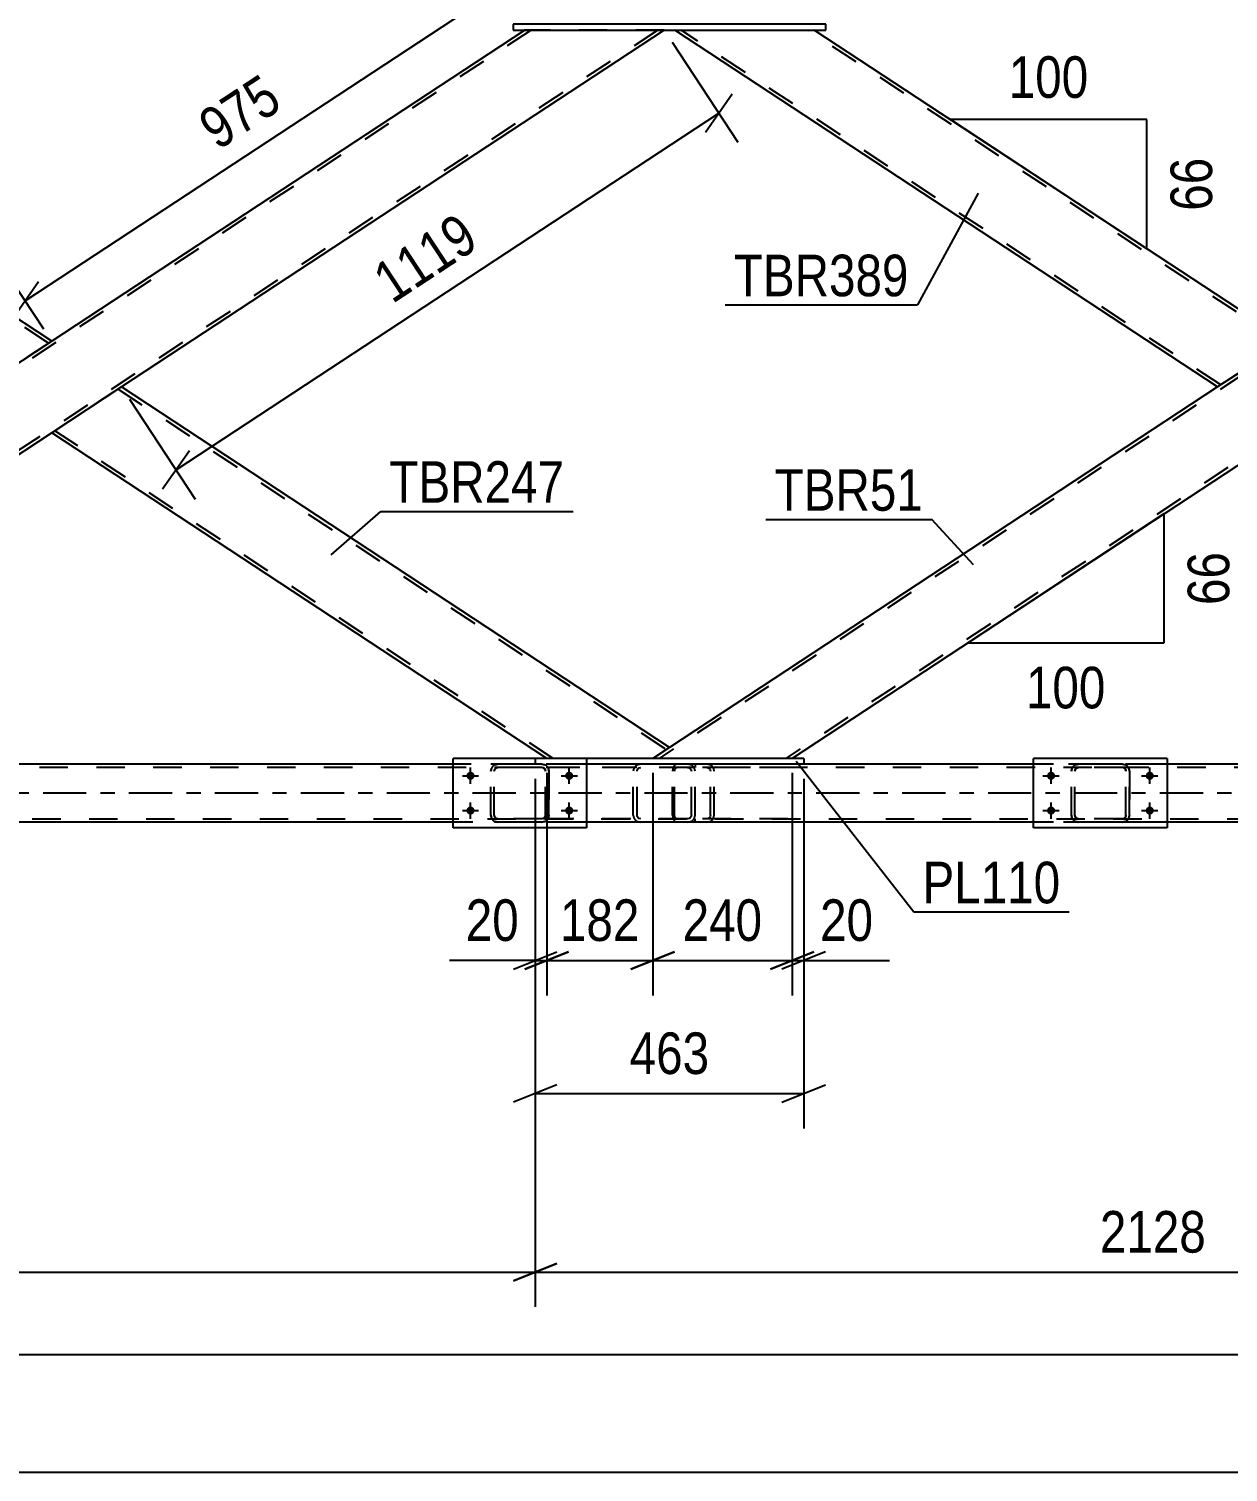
# Model space of a CAD drawing. Header units: millimetres. Extents: x -853 to 336, y -866 to -25.
# Drawn here: x -561.4 to -478.7, y -183.7 to -84.2 of the extents above; entities that cross this region are included whole.
import ezdxf

# ---------------------------------------------------------------- set-up
doc = ezdxf.new("R2010")
doc.units = ezdxf.units.MM
doc.linetypes.add('DXK_LINE_DOT2', pattern=[3.9198, 1.9599, -1.9599])
doc.linetypes.add('DXK_LINE_DOT3', pattern=[5.9187, 2.979, -0.9799, 0.9799, -0.9799])
doc.styles.add('Arial Narrow', font='ARIALN.TTF', dxfattribs={"height": 0.2})

# ---------------------------------------------------------------- blocks, each defined once
blk = doc.blocks.new('Bolt-570393679-3098 - 2533')
at = {"linetype": 'Continuous'}
for points in [[(-490.936, -135.404, -1), (-490.936, -135.964, -1)], [(-484.136, -135.404, -1), (-484.136, -135.964, -1)], [(-490.936, -137.804, -1), (-490.936, -138.364, -1)], [(-484.136, -137.804, -1), (-484.136, -138.364, -1)]]:
    blk.add_hatch(color=1, dxfattribs=at).paths.add_polyline_path(points)
at = {"color": 1, "linetype": 'Continuous'}
for p, q in [((-490.936, -136.244), (-490.936, -135.124)), ((-484.136, -136.244), (-484.136, -135.124)), ((-491.496, -135.684), (-490.376, -135.684)), ((-484.696, -135.684), (-483.576, -135.684)), ((-491.496, -138.084), (-490.376, -138.084)), ((-490.936, -138.644), (-490.936, -137.524)), ((-484.696, -138.084), (-483.576, -138.084)), ((-484.136, -138.644), (-484.136, -137.524))]:
    blk.add_line(p, q, dxfattribs=at)
blk = doc.blocks.new('Part-570393679-2567 - 2533')
at = {"color": 7, "linetype": 'DXK_LINE_DOT2'}
for p, q in [((-441.631, -84.285), (-517.947, -134.484)), ((-432.897, -84.285), (-509.212, -134.484)), ((-474.662, -105.725), (-479.466, -108.885)), ((-517.229, -133.725), (-518.383, -134.484)), ((-508.776, -134.484), (-518.383, -134.484))]:
    blk.add_line(p, q, dxfattribs=at)
at = {"color": 2, "linetype": 'Continuous'}
for p, q in [((-479.466, -108.885), (-517.229, -133.725)), ((-474.662, -112.045), (-508.776, -134.484))]:
    blk.add_line(p, q, dxfattribs=at)
blk = doc.blocks.new('Part-570393679-2572 - 2533')
at = {"color": 7, "linetype": 'DXK_LINE_DOT2'}
for p, q in [((-526.765, -84.285), (-603.081, -134.484)), ((-518.031, -84.285), (-594.347, -134.484)), ((-517.594, -84.285), (-527.202, -84.285)), ((-559.796, -105.725), (-564.6, -108.885)), ((-554.992, -108.885), (-559.796, -112.045))]:
    blk.add_line(p, q, dxfattribs=at)
at = {"color": 2, "linetype": 'Continuous'}
for p, q in [((-527.202, -84.285), (-559.796, -105.725)), ((-517.594, -84.285), (-554.992, -108.885)), ((-559.796, -112.045), (-593.91, -134.484))]:
    blk.add_line(p, q, dxfattribs=at)
blk = doc.blocks.new('Part-570393679-2592 - 2533')
at = {"color": 2, "linetype": 'Continuous'}
for p, q in [((-554.992, -108.885), (-559.796, -112.045)), ((-517.229, -133.725), (-554.992, -108.885)), ((-525.683, -134.484), (-559.796, -112.045)), ((-517.262, -133.746), (-518.383, -134.484)), ((-517.229, -133.725), (-517.262, -133.746))]:
    blk.add_line(p, q, dxfattribs=at)
at = {"color": 7, "linetype": 'DXK_LINE_DOT2'}
for p, q in [((-555.211, -109.028), (-517.447, -133.868)), ((-559.578, -111.901), (-559.561, -111.89)), ((-525.246, -134.484), (-559.578, -111.901)), ((-517.447, -133.868), (-517.666, -134.012)), ((-517.229, -133.725), (-517.229, -133.725)), ((-518.383, -134.484), (-525.683, -134.484))]:
    blk.add_line(p, q, dxfattribs=at)
blk = doc.blocks.new('Part-570393679-2876 - 2533')
at = {"color": 2, "linetype": 'Continuous'}
for p, q in [((-479.466, -108.885), (-516.864, -84.285)), ((-474.662, -105.725), (-507.256, -84.285)), ((-474.932, -105.902), (-479.466, -108.885)), ((-474.695, -105.747), (-474.932, -105.902)), ((-474.662, -105.725), (-474.695, -105.747))]:
    blk.add_line(p, q, dxfattribs=at)
at = {"color": 7, "linetype": 'DXK_LINE_DOT2'}
for p, q in [((-516.864, -84.285), (-507.256, -84.285)), ((-479.248, -108.741), (-516.427, -84.285)), ((-474.88, -105.868), (-507.693, -84.285)), ((-474.932, -105.902), (-474.79, -105.809))]:
    blk.add_line(p, q, dxfattribs=at)
blk = doc.blocks.new('Part-570393679-2786 - 2533')
at = {"color": 7, "linetype": 'DXK_LINE_DOT2'}
for p, q in [((-154.936, -135.124), (-808.076, -135.124)), ((-185.946, -134.884), (-780.17, -134.884)), ((-507.976, -134.884), (-532.136, -134.884)), ((-482.936, -134.884), (-492.136, -134.884)), ((-808.076, -138.644), (-154.936, -138.644)), ((-154.936, -138.884), (-772.136, -138.884)), ((-522.936, -138.884), (-532.136, -138.884)), ((-482.936, -138.884), (-492.136, -138.884))]:
    blk.add_line(p, q, dxfattribs=at)
at = {"color": 2, "linetype": 'Continuous'}
for p, q in [((-532.136, -134.884), (-562.936, -134.884)), ((-492.136, -134.884), (-507.976, -134.884)), ((-452.136, -134.884), (-482.936, -134.884)), ((-532.136, -138.884), (-562.936, -138.884)), ((-492.136, -138.884), (-522.936, -138.884)), ((-452.136, -138.884), (-482.936, -138.884))]:
    blk.add_line(p, q, dxfattribs=at)
at = {"color": 7, "linetype": 'DXK_LINE_DOT3'}
blk.add_line((-154.936, -136.884), (-808.076, -136.884), dxfattribs=at)
blk = doc.blocks.new('Bolt-570393679-2795 - 2533')
at = {"linetype": 'Continuous'}
for points in [[(-530.936, -135.404, -1), (-530.936, -135.964, -1)], [(-524.136, -135.404, -1), (-524.136, -135.964, -1)], [(-530.936, -137.804, -1), (-530.936, -138.364, -1)], [(-524.136, -137.804, -1), (-524.136, -138.364, -1)]]:
    blk.add_hatch(color=1, dxfattribs=at).paths.add_polyline_path(points)
at = {"color": 1, "linetype": 'Continuous'}
for p, q in [((-530.936, -136.244), (-530.936, -135.124)), ((-524.136, -136.244), (-524.136, -135.124)), ((-531.496, -135.684), (-530.376, -135.684)), ((-524.696, -135.684), (-523.576, -135.684)), ((-531.496, -138.084), (-530.376, -138.084)), ((-530.936, -138.644), (-530.936, -137.524)), ((-524.696, -138.084), (-523.576, -138.084)), ((-524.136, -138.644), (-524.136, -137.524))]:
    blk.add_line(p, q, dxfattribs=at)
blk = doc.blocks.new('Part-570393679-2807 - 2533')
at = {"color": 7, "linetype": 'DXK_LINE_DOT2'}
for p, q in [((-526.483, -134.484), (-526.483, -134.884)), ((-522.936, -134.484), (-526.483, -134.484)), ((-522.936, -134.884), (-526.483, -134.884))]:
    blk.add_line(p, q, dxfattribs=at)
at = {"color": 2, "linetype": 'Continuous'}
for p, q in [((-507.976, -134.484), (-522.936, -134.484)), ((-507.976, -134.884), (-522.936, -134.884)), ((-507.976, -134.484), (-507.976, -134.884))]:
    blk.add_line(p, q, dxfattribs=at)
blk = doc.blocks.new('Part-570393679-2871 - 2533')
at = {"color": 2, "linetype": 'Continuous'}
for p, q in [((-564.6, -108.885), (-601.998, -84.285)), ((-559.796, -105.725), (-592.391, -84.285)), ((-560.066, -105.902), (-564.6, -108.885)), ((-559.829, -105.747), (-560.066, -105.902)), ((-559.796, -105.725), (-559.829, -105.747))]:
    blk.add_line(p, q, dxfattribs=at)
at = {"color": 7, "linetype": 'DXK_LINE_DOT2'}
for p, q in [((-601.998, -84.285), (-592.391, -84.285)), ((-564.382, -108.741), (-601.562, -84.285)), ((-560.015, -105.868), (-592.827, -84.285)), ((-560.066, -105.902), (-559.924, -105.809))]:
    blk.add_line(p, q, dxfattribs=at)
blk = doc.blocks.new('Part-570393679-2898 - 2533')
at = {"color": 7, "linetype": 'DXK_LINE_DOT2'}
for p, q in [((-515.975, -134.884), (-525.717, -134.884)), ((-515.975, -135.124), (-525.717, -135.124)), ((-519.685, -135.194), (-519.721, -135.364)), ((-519.682, -135.18), (-519.685, -135.194)), ((-519.465, -135.364), (-519.446, -135.272)), ((-519.446, -135.272), (-519.39, -135.194)), ((-519.21, -134.884), (-519.405, -134.92)), ((-519.39, -135.194), (-519.307, -135.142)), ((-519.307, -135.142), (-519.21, -135.124)), ((-515.779, -134.92), (-515.975, -134.884)), ((-515.975, -135.124), (-515.877, -135.142)), ((-515.877, -135.142), (-515.794, -135.194)), ((-515.794, -135.194), (-515.739, -135.272)), ((-515.739, -135.272), (-515.719, -135.364)), ((-515.5, -135.194), (-515.503, -135.18)), ((-515.464, -135.364), (-515.5, -135.194)), ((-519.721, -138.404), (-519.721, -135.364)), ((-519.465, -138.404), (-519.465, -135.364)), ((-515.719, -138.404), (-515.719, -135.364)), ((-515.464, -138.404), (-515.464, -135.364)), ((-515.975, -138.644), (-525.717, -138.644)), ((-515.975, -138.884), (-525.717, -138.884)), ((-519.721, -138.404), (-519.701, -138.496)), ((-519.701, -138.496), (-519.682, -138.588)), ((-519.446, -138.496), (-519.465, -138.404)), ((-519.39, -138.574), (-519.446, -138.496)), ((-519.405, -138.847), (-519.21, -138.884)), ((-519.307, -138.626), (-519.39, -138.574)), ((-519.21, -138.644), (-519.307, -138.626)), ((-515.877, -138.626), (-515.975, -138.644)), ((-515.975, -138.884), (-515.779, -138.847)), ((-515.794, -138.574), (-515.877, -138.626)), ((-515.739, -138.496), (-515.794, -138.574)), ((-515.719, -138.404), (-515.739, -138.496)), ((-515.503, -138.588), (-515.483, -138.496)), ((-515.483, -138.496), (-515.464, -138.404))]:
    blk.add_line(p, q, dxfattribs=at)
for centre, start, end in [((-519.229, -135.385), 110.75832, 155.68004), ((-515.955, -135.385), 24.31996, 69.24168), ((-519.229, -138.383), 204.31996, 249.24168), ((-515.955, -138.383), 290.75832, 335.68004)]:
    blk.add_arc(centre, 0.496, start, end, dxfattribs=at)
blk = doc.blocks.new('Part-570393679-3119 - 2533')
at = {"color": 2, "linetype": 'Continuous'}
for p, q in [((-482.936, -134.484), (-492.136, -134.484)), ((-492.136, -139.284), (-492.136, -134.484)), ((-482.936, -134.484), (-482.936, -139.284)), ((-482.936, -139.284), (-492.136, -139.284))]:
    blk.add_line(p, q, dxfattribs=at)
blk = doc.blocks.new('Part-570393679-2986 - 2533')
at = {"color": 2, "linetype": 'Continuous'}
for p, q in [((-528.002, -83.885), (-528.002, -84.285)), ((-506.456, -83.885), (-528.002, -83.885)), ((-528.002, -84.285), (-506.456, -84.285)), ((-506.456, -84.285), (-506.456, -83.885))]:
    blk.add_line(p, q, dxfattribs=at)
blk = doc.blocks.new('Part-570393679-3075 - 2533')
at = {"color": 2, "linetype": 'Continuous'}
for p, q in [((-522.936, -134.484), (-532.136, -134.484)), ((-532.136, -139.284), (-532.136, -134.484)), ((-522.936, -134.484), (-522.936, -139.284)), ((-522.936, -139.284), (-532.136, -139.284))]:
    blk.add_line(p, q, dxfattribs=at)
blk = doc.blocks.new('Part-570393679-3035 - 2533')
at = {"color": 7, "linetype": 'DXK_LINE_DOT2'}
for p, q in [((-516.99, -135.18), (-517.011, -135.364)), ((-516.932, -135.024), (-516.99, -135.18)), ((-516.844, -134.92), (-516.932, -135.024)), ((-516.875, -135.364), (-516.865, -135.272)), ((-516.865, -135.272), (-516.836, -135.194)), ((-516.74, -134.884), (-516.844, -134.92)), ((-516.836, -135.194), (-516.792, -135.142)), ((-516.792, -135.142), (-516.74, -135.124)), ((-509.076, -134.884), (-516.74, -134.884)), ((-509.076, -135.124), (-516.74, -135.124)), ((-515.464, -134.884), (-515.464, -135.124)), ((-514.456, -134.92), (-514.649, -134.884)), ((-514.649, -135.124), (-514.553, -135.142)), ((-514.553, -135.142), (-514.471, -135.194)), ((-514.471, -135.194), (-514.417, -135.272)), ((-514.417, -135.272), (-514.397, -135.364)), ((-514.181, -135.194), (-514.184, -135.18)), ((-514.146, -135.364), (-514.181, -135.194)), ((-517.011, -138.404), (-517.011, -135.364)), ((-516.875, -138.404), (-516.875, -135.364)), ((-514.397, -138.404), (-514.397, -135.364)), ((-514.146, -138.404), (-514.146, -135.364)), ((-517.011, -138.404), (-516.99, -138.588)), ((-516.99, -138.588), (-516.932, -138.743)), ((-516.932, -138.743), (-516.844, -138.847)), ((-516.865, -138.496), (-516.875, -138.404)), ((-516.836, -138.574), (-516.865, -138.496)), ((-516.844, -138.847), (-516.74, -138.884)), ((-516.792, -138.626), (-516.836, -138.574)), ((-516.74, -138.644), (-516.792, -138.626)), ((-509.076, -138.644), (-516.74, -138.644)), ((-509.076, -138.884), (-516.74, -138.884)), ((-515.464, -138.884), (-515.464, -138.644)), ((-514.553, -138.626), (-514.649, -138.644)), ((-514.649, -138.884), (-514.456, -138.847)), ((-514.471, -138.574), (-514.553, -138.626)), ((-514.417, -138.496), (-514.471, -138.574)), ((-514.397, -138.404), (-514.417, -138.496)), ((-514.184, -138.588), (-514.165, -138.496)), ((-514.165, -138.496), (-514.146, -138.404))]:
    blk.add_line(p, q, dxfattribs=at)
for centre, start, end in [((-514.634, -135.379), 23.84941, 68.8059), ((-514.634, -138.389), 291.1941, 336.15059)]:
    blk.add_arc(centre, 0.492, start, end, dxfattribs=at)
blk = doc.blocks.new('Part-570393679-3074 - 2533')
at = {"color": 7, "linetype": 'DXK_LINE_DOT2'}
for p, q in [((-529.536, -135.364), (-529.5, -135.18)), ((-529.5, -135.18), (-529.536, -135.364)), ((-529.296, -135.364), (-529.278, -135.272)), ((-529.278, -135.272), (-529.296, -135.364)), ((-529.278, -135.272), (-529.226, -135.194)), ((-529.226, -135.194), (-529.278, -135.272)), ((-529.24, -134.92), (-529.056, -134.884)), ((-529.056, -134.884), (-529.24, -134.92)), ((-529.226, -135.194), (-529.148, -135.142)), ((-529.148, -135.142), (-529.226, -135.194)), ((-529.148, -135.142), (-529.056, -135.124)), ((-526.016, -134.884), (-529.056, -134.884)), ((-526.016, -135.124), (-529.056, -135.124)), ((-526.016, -134.884), (-525.833, -134.92)), ((-525.833, -134.92), (-526.016, -134.884)), ((-525.924, -135.142), (-526.016, -135.124)), ((-525.924, -135.142), (-525.847, -135.194)), ((-525.847, -135.194), (-525.924, -135.142)), ((-525.847, -135.194), (-525.795, -135.272)), ((-525.795, -135.272), (-525.847, -135.194)), ((-525.795, -135.272), (-525.776, -135.364)), ((-525.776, -135.364), (-525.795, -135.272)), ((-525.573, -135.18), (-525.536, -135.364)), ((-525.536, -135.364), (-525.573, -135.18)), ((-529.536, -138.404), (-529.536, -135.364)), ((-529.536, -135.364), (-529.536, -135.364)), ((-529.536, -138.404), (-529.536, -135.364)), ((-529.296, -138.404), (-529.296, -135.364)), ((-529.296, -135.364), (-529.296, -135.364)), ((-529.296, -138.404), (-529.296, -135.364)), ((-525.776, -138.404), (-525.776, -135.364)), ((-525.776, -135.364), (-525.776, -135.364)), ((-525.776, -138.404), (-525.776, -135.364)), ((-525.536, -138.404), (-525.536, -135.364)), ((-525.536, -135.364), (-525.536, -135.364)), ((-525.536, -135.364), (-525.536, -138.404)), ((-529.536, -138.404), (-529.536, -138.404)), ((-529.5, -138.588), (-529.536, -138.404)), ((-529.536, -138.404), (-529.5, -138.588)), ((-529.296, -138.404), (-529.296, -138.404)), ((-529.278, -138.496), (-529.296, -138.404)), ((-529.296, -138.404), (-529.278, -138.496)), ((-529.226, -138.574), (-529.278, -138.496)), ((-529.278, -138.496), (-529.226, -138.574)), ((-529.056, -138.884), (-529.24, -138.847)), ((-529.24, -138.847), (-529.056, -138.884)), ((-529.148, -138.626), (-529.226, -138.574)), ((-529.226, -138.574), (-529.148, -138.626)), ((-529.056, -138.644), (-529.148, -138.626)), ((-526.016, -138.644), (-529.056, -138.644)), ((-526.016, -138.884), (-529.056, -138.884)), ((-525.924, -138.626), (-526.016, -138.644)), ((-525.833, -138.847), (-526.016, -138.884)), ((-526.016, -138.884), (-525.833, -138.847)), ((-525.847, -138.574), (-525.924, -138.626)), ((-525.924, -138.626), (-525.847, -138.574)), ((-525.795, -138.496), (-525.847, -138.574)), ((-525.847, -138.574), (-525.795, -138.496)), ((-525.776, -138.404), (-525.795, -138.496)), ((-525.795, -138.496), (-525.776, -138.404)), ((-525.776, -138.404), (-525.776, -138.404)), ((-525.536, -138.404), (-525.573, -138.588)), ((-525.573, -138.588), (-525.536, -138.404)), ((-525.536, -138.404), (-525.536, -138.404))]:
    blk.add_line(p, q, dxfattribs=at)
at = {"color": 7, "linetype": 'DXK_LINE_DOT3'}
blk.add_line((-527.536, -136.884), (-527.536, -136.884), dxfattribs=at)
at = {"color": 7, "linetype": 'DXK_LINE_DOT2'}
for centre, start, end in [((-529.056, -135.364), 112.5, 157.5), ((-529.056, -135.364), 112.5, 157.5), ((-526.016, -135.364), 22.5, 67.5), ((-526.016, -135.364), 22.5, 67.5), ((-529.056, -138.404), 202.5, 247.5), ((-529.056, -138.404), 202.5, 247.5), ((-526.016, -138.404), 292.5, 337.5), ((-526.016, -138.404), 292.5, 337.5)]:
    blk.add_arc(centre, 0.48, start, end, dxfattribs=at)
blk = doc.blocks.new('Part-570393679-3092 - 2533')
at = {"color": 7, "linetype": 'DXK_LINE_DOT2'}
for p, q in [((-489.536, -135.364), (-489.5, -135.18)), ((-489.5, -135.18), (-489.536, -135.364)), ((-489.296, -135.364), (-489.278, -135.272)), ((-489.278, -135.272), (-489.296, -135.364)), ((-489.278, -135.272), (-489.226, -135.194)), ((-489.226, -135.194), (-489.278, -135.272)), ((-489.24, -134.92), (-489.056, -134.884)), ((-489.056, -134.884), (-489.24, -134.92)), ((-489.226, -135.194), (-489.148, -135.142)), ((-489.148, -135.142), (-489.226, -135.194)), ((-489.148, -135.142), (-489.056, -135.124)), ((-486.016, -134.884), (-489.056, -134.884)), ((-486.016, -135.124), (-489.056, -135.124)), ((-486.016, -134.884), (-485.833, -134.92)), ((-485.833, -134.92), (-486.016, -134.884)), ((-485.924, -135.142), (-486.016, -135.124)), ((-485.924, -135.142), (-485.847, -135.194)), ((-485.847, -135.194), (-485.924, -135.142)), ((-485.847, -135.194), (-485.795, -135.272)), ((-485.795, -135.272), (-485.847, -135.194)), ((-485.795, -135.272), (-485.776, -135.364)), ((-485.776, -135.364), (-485.795, -135.272)), ((-485.573, -135.18), (-485.536, -135.364)), ((-485.536, -135.364), (-485.573, -135.18)), ((-489.536, -138.404), (-489.536, -135.364)), ((-489.536, -135.364), (-489.536, -135.364)), ((-489.536, -138.404), (-489.536, -135.364)), ((-489.296, -138.404), (-489.296, -135.364)), ((-489.296, -135.364), (-489.296, -135.364)), ((-489.296, -138.404), (-489.296, -135.364)), ((-485.776, -138.404), (-485.776, -135.364)), ((-485.776, -135.364), (-485.776, -135.364)), ((-485.776, -138.404), (-485.776, -135.364)), ((-485.536, -138.404), (-485.536, -135.364)), ((-485.536, -135.364), (-485.536, -135.364)), ((-485.536, -135.364), (-485.536, -138.404)), ((-489.536, -138.404), (-489.536, -138.404)), ((-489.5, -138.588), (-489.536, -138.404)), ((-489.536, -138.404), (-489.5, -138.588)), ((-489.296, -138.404), (-489.296, -138.404)), ((-489.278, -138.496), (-489.296, -138.404)), ((-489.296, -138.404), (-489.278, -138.496)), ((-489.226, -138.574), (-489.278, -138.496)), ((-489.278, -138.496), (-489.226, -138.574)), ((-489.056, -138.884), (-489.24, -138.847)), ((-489.24, -138.847), (-489.056, -138.884)), ((-489.148, -138.626), (-489.226, -138.574)), ((-489.226, -138.574), (-489.148, -138.626)), ((-489.056, -138.644), (-489.148, -138.626)), ((-486.016, -138.644), (-489.056, -138.644)), ((-486.016, -138.884), (-489.056, -138.884)), ((-485.924, -138.626), (-486.016, -138.644)), ((-485.833, -138.847), (-486.016, -138.884)), ((-486.016, -138.884), (-485.833, -138.847)), ((-485.847, -138.574), (-485.924, -138.626)), ((-485.924, -138.626), (-485.847, -138.574)), ((-485.795, -138.496), (-485.847, -138.574)), ((-485.847, -138.574), (-485.795, -138.496)), ((-485.776, -138.404), (-485.795, -138.496)), ((-485.795, -138.496), (-485.776, -138.404)), ((-485.776, -138.404), (-485.776, -138.404)), ((-485.536, -138.404), (-485.573, -138.588)), ((-485.573, -138.588), (-485.536, -138.404)), ((-485.536, -138.404), (-485.536, -138.404))]:
    blk.add_line(p, q, dxfattribs=at)
at = {"color": 7, "linetype": 'DXK_LINE_DOT3'}
blk.add_line((-487.536, -136.884), (-487.536, -136.884), dxfattribs=at)
at = {"color": 7, "linetype": 'DXK_LINE_DOT2'}
for centre, start, end in [((-489.056, -135.364), 112.5, 157.5), ((-489.056, -135.364), 112.5, 157.5), ((-486.016, -135.364), 22.5, 67.5), ((-486.016, -135.364), 22.5, 67.5), ((-489.056, -138.404), 202.5, 247.5), ((-489.056, -138.404), 202.5, 247.5), ((-486.016, -138.404), 292.5, 337.5), ((-486.016, -138.404), 292.5, 337.5)]:
    blk.add_arc(centre, 0.48, start, end, dxfattribs=at)
blk = doc.blocks.new('StraightDimension-570393679-3613 - 2533')
at = {"color": 7, "linetype": 'Continuous'}
for p, q in [((-525.683, -135.484), (-525.683, -150.819)), ((-518.383, -135.484), (-518.383, -150.819)), ((-527.183, -149.019), (-524.183, -147.819)), ((-516.883, -147.819), (-519.883, -149.019)), ((-525.683, -148.419), (-518.383, -148.419))]:
    blk.add_line(p, q, dxfattribs=at)
at = {"color": 0}
blk.add_wipeout([(-518.691, -147.669), (-518.691, -143.469), (-525.375, -143.469), (-525.375, -147.669)], dxfattribs=at)
at = {"color": 3, "style": 'Arial Narrow'}
blk.add_text('182', height=2.8633, dxfattribs=at).set_placement((-524.775, -147.069))
blk = doc.blocks.new('StraightDimension-570393679-3597 - 2533')
at = {"color": 7, "linetype": 'Continuous'}
for p, q in [((-508.776, -135.484), (-508.776, -150.819)), ((-507.976, -135.884), (-507.976, -150.819)), ((-510.276, -149.019), (-507.276, -147.819)), ((-506.476, -147.819), (-509.476, -149.019)), ((-508.776, -148.419), (-507.976, -148.419)), ((-507.976, -148.419), (-502.069, -148.419)), ((-507.976, -148.419), (-502.069, -148.419))]:
    blk.add_line(p, q, dxfattribs=at)
at = {"color": 0}
blk.add_wipeout([(-502.594, -147.669), (-502.594, -143.469), (-507.451, -143.469), (-507.451, -147.669)], dxfattribs=at)
at = {"color": 3, "style": 'Arial Narrow'}
blk.add_text('20', height=2.8633, dxfattribs=at).set_placement((-506.851, -147.069))
blk = doc.blocks.new('StraightDimension-570393679-4435 - 2533')
at = {"color": 7, "linetype": 'Continuous'}
for p, q in [((-527.752, -83.449), (-530.591, -79.133)), ((-529.948, -82.84), (-528.101, -80.188)), ((-561.619, -102.954), (-529.025, -81.514)), ((-560.346, -104.889), (-563.185, -100.573)), ((-560.695, -101.628), (-562.542, -104.279))]:
    blk.add_line(p, q, dxfattribs=at)
at = {"color": 0}
blk.add_wipeout([(-542.942, -89.771), (-545.25, -86.262), (-550.834, -89.935), (-548.526, -93.444)], dxfattribs=at)
at = {"color": 3, "style": 'Arial Narrow'}
blk.add_text('975', height=2.8633, rotation=33.33468, dxfattribs=at).set_placement((-548.355, -92.613))
blk = doc.blocks.new('StraightDimension-570393679-3897 - 2533')
at = {"color": 7, "linetype": 'Continuous'}
for p, q in [((-526.483, -135.884), (-526.483, -172.302)), ((-524.983, -169.302), (-527.983, -170.502)), ((-526.483, -169.902), (-441.348, -169.902))]:
    blk.add_line(p, q, dxfattribs=at)
at = {"color": 0}
blk.add_wipeout([(-479.659, -169.152), (-479.659, -164.952), (-488.172, -164.952), (-488.172, -169.152)], dxfattribs=at)
at = {"color": 3, "style": 'Arial Narrow'}
blk.add_text('2128', height=2.8633, dxfattribs=at).set_placement((-487.572, -168.552))
blk = doc.blocks.new('StraightDimension-570393679-3936 - 2533')
at = {"color": 7, "linetype": 'Continuous'}
blk.add_line((-808.716, -183.685), (-114.87, -183.685), dxfattribs=at)
blk = doc.blocks.new('StraightDimension-570393679-4016 - 2533')
at = {"color": 7, "linetype": 'Continuous'}
blk.add_line((-808.076, -175.587), (-115.51, -175.587), dxfattribs=at)
blk = doc.blocks.new('StraightDimension-570393679-3605 - 2533')
at = {"color": 7, "linetype": 'Continuous'}
for p, q in [((-518.383, -135.484), (-518.383, -150.819)), ((-508.776, -135.484), (-508.776, -150.819)), ((-519.883, -149.019), (-516.883, -147.819)), ((-507.276, -147.819), (-510.276, -149.019)), ((-518.383, -148.419), (-508.776, -148.419))]:
    blk.add_line(p, q, dxfattribs=at)
at = {"color": 0}
blk.add_wipeout([(-510.237, -147.669), (-510.237, -143.469), (-516.922, -143.469), (-516.922, -147.669)], dxfattribs=at)
at = {"color": 3, "style": 'Arial Narrow'}
blk.add_text('240', height=2.8633, dxfattribs=at).set_placement((-516.322, -147.069))
blk = doc.blocks.new('StraightDimension-570393679-3621 - 2533')
at = {"color": 7, "linetype": 'Continuous'}
for p, q in [((-526.483, -135.884), (-526.483, -150.819)), ((-525.683, -135.484), (-525.683, -150.819)), ((-527.983, -149.019), (-524.983, -147.819)), ((-524.183, -147.819), (-527.183, -149.019)), ((-526.483, -148.419), (-532.389, -148.419)), ((-526.483, -148.419), (-532.389, -148.419)), ((-526.483, -148.419), (-525.683, -148.419))]:
    blk.add_line(p, q, dxfattribs=at)
at = {"color": 0}
blk.add_wipeout([(-527.008, -147.669), (-527.008, -143.469), (-531.864, -143.469), (-531.864, -147.669)], dxfattribs=at)
at = {"color": 3, "style": 'Arial Narrow'}
blk.add_text('20', height=2.8633, dxfattribs=at).set_placement((-531.264, -147.069))
blk = doc.blocks.new('StraightDimension-570393679-3630 - 2533')
at = {"color": 7, "linetype": 'Continuous'}
for p, q in [((-526.483, -135.884), (-526.483, -159.99)), ((-507.976, -135.884), (-507.976, -159.99)), ((-524.983, -156.99), (-527.983, -158.19)), ((-509.476, -158.19), (-506.476, -156.99)), ((-526.483, -157.59), (-507.976, -157.59))]:
    blk.add_line(p, q, dxfattribs=at)
at = {"color": 0}
blk.add_wipeout([(-513.887, -156.84), (-513.887, -152.64), (-520.571, -152.64), (-520.571, -156.84)], dxfattribs=at)
at = {"color": 3, "style": 'Arial Narrow'}
blk.add_text('463', height=2.8633, dxfattribs=at).set_placement((-519.971, -156.24))
blk = doc.blocks.new('StraightDimension-570393679-3887 - 2533')
at = {"color": 7, "linetype": 'Continuous'}
for p, q in [((-526.483, -135.884), (-526.483, -172.302)), ((-611.617, -169.902), (-526.483, -169.902)), ((-527.983, -170.502), (-524.983, -169.302))]:
    blk.add_line(p, q, dxfattribs=at)
blk = doc.blocks.new('StraightDimension-570393679-4417 - 2533')
at = {"color": 7, "linetype": 'Continuous'}
for p, q in [((-517.045, -85.12), (-512.512, -92.011)), ((-514.755, -91.331), (-512.908, -88.68)), ((-551.229, -114.605), (-513.831, -90.005)), ((-554.443, -109.72), (-549.911, -116.61)), ((-550.306, -113.28), (-552.153, -115.931))]:
    blk.add_line(p, q, dxfattribs=at)
at = {"color": 0}
blk.add_wipeout([(-529.386, -99.34), (-531.694, -95.831), (-538.806, -100.509), (-536.498, -104.018)], dxfattribs=at)
at = {"color": 3, "style": 'Arial Narrow'}
blk.add_text('1119', height=2.8633, rotation=33.33468, dxfattribs=at).set_placement((-536.327, -103.187))
blk = doc.blocks.new('AngleDimension-570393679-25113 - 2533')
at = {"color": 7, "linetype": 'Continuous'}
for p, q in [((-498.799, -89.848), (-497.876, -90.455)), ((-484.341, -90.455), (-497.876, -90.455)), ((-484.341, -99.358), (-497.876, -90.455)), ((-484.341, -99.358), (-484.341, -90.455))]:
    blk.add_line(p, q, dxfattribs=at)
at = {"color": 0}
for points in [[(-487.766, -89.555), (-487.766, -85.355), (-494.451, -85.355), (-494.451, -89.555)], [(-479.241, -92.478), (-483.441, -92.478), (-483.441, -97.335), (-479.241, -97.335)]]:
    blk.add_wipeout(points, dxfattribs=at)
at = {"color": 3, "style": 'Arial Narrow'}
blk.add_text('100', height=2.8633, dxfattribs=at).set_placement((-493.851, -88.955))
blk.add_text('66', height=2.8633, rotation=90.00021, dxfattribs=at).set_placement((-479.841, -96.735))
blk = doc.blocks.new('AngleDimension-570393679-25115 - 2533')
at = {"color": 7, "linetype": 'Continuous'}
for p, q in [((-483.158, -117.633), (-496.693, -126.536)), ((-483.158, -117.633), (-483.158, -126.536)), ((-486.06, -119.542), (-496.693, -126.536)), ((-483.158, -126.536), (-496.693, -126.536))]:
    blk.add_line(p, q, dxfattribs=at)
at = {"color": 0}
for points in [[(-478.058, -119.656), (-482.258, -119.656), (-482.258, -124.513), (-478.058, -124.513)], [(-486.583, -131.636), (-486.583, -127.436), (-493.268, -127.436), (-493.268, -131.636)]]:
    blk.add_wipeout(points, dxfattribs=at)
at = {"color": 3, "style": 'Arial Narrow'}
blk.add_text('66', height=2.8633, rotation=90.00021, dxfattribs=at).set_placement((-478.658, -123.913))
blk.add_text('100', height=2.8633, dxfattribs=at).set_placement((-492.668, -131.036))
blk = doc.blocks.new('Mark-570393679-2563 - 2533')
at = {"color": 30, "linetype": 'Continuous'}
for p in [(-510.58, -118.014), (-496.286, -121.146)]:
    blk.add_line(p, (-499.152, -118.014), dxfattribs=at)
at = {"color": 0}
blk.add_wipeout([(-499.752, -117.414), (-499.752, -114.414), (-509.98, -114.414), (-509.98, -117.414)], dxfattribs=at)
blk.add_wipeout([(-499.752, -117.414), (-499.752, -114.414), (-509.98, -114.414), (-509.98, -117.414)], dxfattribs=at)
at = {"color": 3, "style": 'Arial Narrow'}
blk.add_text('TBR51', height=2.8633, dxfattribs=at).set_placement((-509.98, -117.414))
blk = doc.blocks.new('Mark-570393679-2588 - 2533')
at = {"color": 30, "linetype": 'Continuous'}
for p, q in [((-540.53, -120.457), (-537.125, -117.465)), ((-537.125, -117.465), (-523.87, -117.465))]:
    blk.add_line(p, q, dxfattribs=at)
at = {"color": 0}
blk.add_wipeout([(-524.47, -116.865), (-524.47, -113.865), (-536.525, -113.865), (-536.525, -116.865)], dxfattribs=at)
blk.add_wipeout([(-524.47, -116.865), (-524.47, -113.865), (-536.525, -113.865), (-536.525, -116.865)], dxfattribs=at)
at = {"color": 3, "style": 'Arial Narrow'}
blk.add_text('TBR247', height=2.8633, dxfattribs=at).set_placement((-536.525, -116.865))
blk = doc.blocks.new('Mark-570393679-2803 - 2533')
at = {"color": 30, "linetype": 'Continuous'}
for p, q in [((-508.503, -134.687), (-500.394, -145.074)), ((-500.394, -145.074), (-489.69, -145.074))]:
    blk.add_line(p, q, dxfattribs=at)
at = {"color": 0}
blk.add_wipeout([(-490.29, -144.474), (-490.29, -141.474), (-499.794, -141.474), (-499.794, -144.474)], dxfattribs=at)
blk.add_wipeout([(-490.29, -144.474), (-490.29, -141.474), (-499.794, -141.474), (-499.794, -144.474)], dxfattribs=at)
at = {"color": 3, "style": 'Arial Narrow'}
blk.add_text('PL110', height=2.8633, dxfattribs=at).set_placement((-499.794, -144.474))
blk = doc.blocks.new('Mark-570393679-2872 - 2533')
at = {"color": 30, "linetype": 'Continuous'}
for p in [(-495.961, -95.533), (-513.395, -103.23)]:
    blk.add_line(p, (-500.139, -103.23), dxfattribs=at)
at = {"color": 0}
blk.add_wipeout([(-500.739, -102.63), (-500.739, -99.63), (-512.795, -99.63), (-512.795, -102.63)], dxfattribs=at)
blk.add_wipeout([(-500.739, -102.63), (-500.739, -99.63), (-512.795, -99.63), (-512.795, -102.63)], dxfattribs=at)
at = {"color": 3, "style": 'Arial Narrow'}
blk.add_text('TBR389', height=2.8633, dxfattribs=at).set_placement((-512.795, -102.63))

msp = doc.modelspace()

# ---------------------------------------------------------------- block references
for name in ['Part-570393679-2572 - 2533', 'Part-570393679-2871 - 2533', 'Part-570393679-2986 - 2533', 'Part-570393679-2567 - 2533', 'Part-570393679-2876 - 2533', 'Part-570393679-2592 - 2533', 'Part-570393679-2786 - 2533', 'Part-570393679-3075 - 2533', 'Bolt-570393679-2795 - 2533', 'Part-570393679-3074 - 2533', 'Part-570393679-2807 - 2533', 'Part-570393679-2898 - 2533', 'Part-570393679-3035 - 2533', 'Part-570393679-3119 - 2533', 'Bolt-570393679-3098 - 2533', 'Part-570393679-3092 - 2533']:
    msp.add_blockref(name, (0, 0))

# ---------------------------------------------------------------- next in the draw order: block references
for name in ['StraightDimension-570393679-4435 - 2533', 'AngleDimension-570393679-25113 - 2533', 'AngleDimension-570393679-25115 - 2533', 'StraightDimension-570393679-3613 - 2533', 'StraightDimension-570393679-3597 - 2533']:
    msp.add_blockref(name, (0, 0))

# ---------------------------------------------------------------- next in the draw order: block references
for name in ['StraightDimension-570393679-4417 - 2533', 'Mark-570393679-2563 - 2533', 'StraightDimension-570393679-3897 - 2533']:
    msp.add_blockref(name, (0, 0))

# ---------------------------------------------------------------- next in the draw order: block references
for name in ['Mark-570393679-2872 - 2533', 'Mark-570393679-2588 - 2533', 'StraightDimension-570393679-3936 - 2533']:
    msp.add_blockref(name, (0, 0))

# ---------------------------------------------------------------- next in the draw order: block references
msp.add_blockref('StraightDimension-570393679-4016 - 2533', (0, 0))

# ---------------------------------------------------------------- next in the draw order: block references
for name in ['StraightDimension-570393679-3621 - 2533', 'StraightDimension-570393679-3605 - 2533']:
    msp.add_blockref(name, (0, 0))

# ---------------------------------------------------------------- next in the draw order: block references
msp.add_blockref('StraightDimension-570393679-3630 - 2533', (0, 0))

# ---------------------------------------------------------------- next in the draw order: block references
for name in ['Mark-570393679-2803 - 2533', 'StraightDimension-570393679-3887 - 2533']:
    msp.add_blockref(name, (0, 0))

doc.saveas('drawing.dxf')
